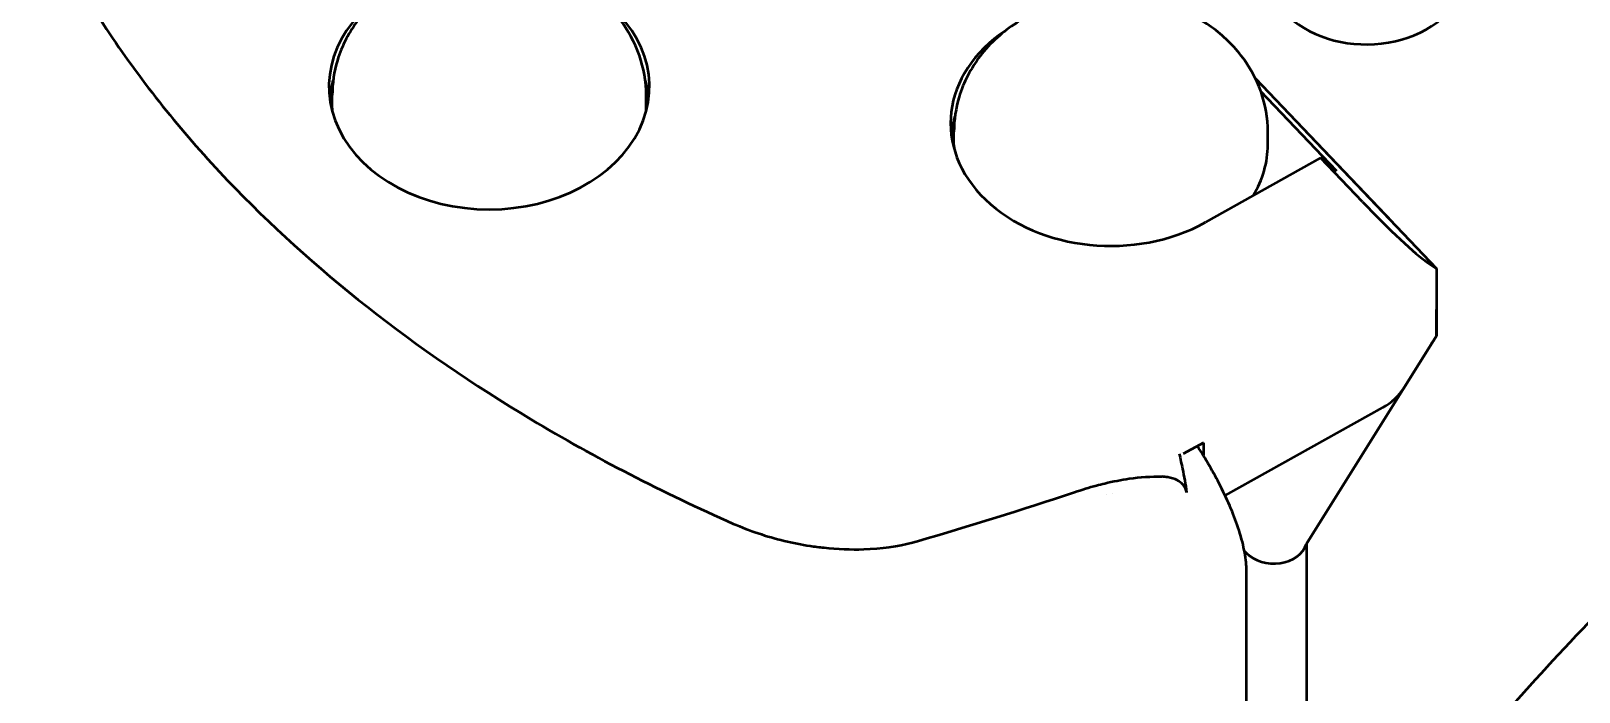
# Model space of a CAD drawing. Header units: millimetres. Extents: x 36 to 3196, y 27 to 5967.
# Drawn here: x 1762.2 to 1808.07, y 4168.36 to 4187.95 of the extents above; entities that cross this region are included whole.
import ezdxf

# ---------------------------------------------------------------- set-up
doc = ezdxf.new("R2010")
doc.units = ezdxf.units.MM
doc.layers.add('외형선(ISO)', color=7, linetype='Continuous', lineweight=50)

msp = doc.modelspace()

# ---------------------------------------------------------------- linework, layer by layer
at = {"layer": '외형선(ISO)'}
for p, q in [((1802.5389, 4182.2816), (1798.4836, 4186.5389)), ((1798.4836, 4186.5389), (1803.8467, 4180.9087)), ((1771.1268, 4185.6593), (1771.1268, 4186.045)), ((1780.4268, 4185.6593), (1780.4268, 4186.045)), ((1800.8804, 4183.8077), (1798.6429, 4186.1565)), ((1789.5483, 4184.577), (1789.5483, 4184.9626)), ((1798.8483, 4184.577), (1798.8483, 4184.9626)), ((1800.414, 4184.1898), (1796.9982, 4182.2804)), ((1801.6584, 4182.8834), (1800.414, 4184.1898)), ((1800.414, 4184.1898), (1800.8804, 4183.8077)), ((1803.8467, 4180.9087), (1803.5636, 4181.0984)), ((1803.8467, 4180.9087), (1803.8467, 4179.7007)), ((1803.8467, 4179.7006), (1803.8467, 4178.9161)), ((1803.8491, 4178.9135), (1803.8491, 4179.6206)), ((1803.6819, 4178.6523), (1799.9946, 4172.7489)), ((1802.8811, 4177.3703), (1803.8467, 4178.9161)), ((1803.8491, 4178.9135), (1803.8467, 4178.9161)), ((1797.5834, 4174.182), (1802.2559, 4176.7939)), ((1796.9389, 4175.7502), (1796.3413, 4175.4161)), ((1796.9389, 4175.7502), (1796.9389, 4175.3701)), ((1794.0703, 4174.2109), (1794.0701, 4174.2108)), ((1794.2381, 4174.2405), (1794.2379, 4174.2403)), ((1799.9946, 4172.7489), (1799.9946, 4160.0217)), ((1798.1525, 4172.5478), (1798.216, 4172.4812)), ((1798.216, 4172.1), (1798.216, 4172.1)), ((1798.216, 4167.0512), (1798.216, 4171.9427))]:
    msp.add_line(p, q, dxfattribs=at)
for centre, major_axis, ratio, start_param, end_param in [((1801.7675, 4189.8493), (3, 0), 0.7660444, 3.7719773, 5.9564998), ((1775.7768, 4186.3021), (-4.75, 0), 0.7660444, 5.4270092, 10.280954), ((1794.1983, 4185.2197), (-4.75, 0), 0.7660444, 5.4270092, 8.484365), ((1775.7768, 4185.6593), (-4.75, 0), 0.7660444, 6.0489448, 6.1947438), ((1775.7768, 4185.6593), (4.75, 0), 0.7660444, 0.0884415, 0.2342405), ((1775.7768, 4185.6593), (-4.65, 0), 0.7660444, 0, 0.0302357), ((1775.7768, 4185.6593), (4.65, 0), 0.7660444, 6.2529497, 6.2831853), ((1794.1983, 4184.577), (-4.75, 0), 0.7660444, 6.0489448, 6.1947438), ((1794.1983, 4184.577), (-4.65, 0), 0.7660444, 0, 0.0302357), ((1794.1983, 4184.577), (4.65, 0), 0.7660444, 5.8466076, 6.2831853), ((1802.2245, 4182.5041), (-1.4504, 1.4527), 0.068337, 1.2391645, 2.8099608), ((1821.723, 4172.0395), (-20, 0), 0.7660444, 5.8179068, 5.8368993), ((1801.077, 4178.0315), (2, 0), 0.7660444, 5.3427736, 5.8368999), ((1799.0238, 4172.9327), (1, 0), 0.7660444, 3.7719774, 6.0409055)]:
    msp.add_ellipse(centre, major_axis=major_axis, ratio=ratio, start_param=start_param, end_param=end_param, dxfattribs=at)
for points, knots in [([(1760.8004, 4196.553), (1761.3877, 4193.6188), (1762.6882, 4190.5874), (1765.5948, 4186.2887), (1766.7383, 4184.8748), (1768.0259, 4183.523)], [0, 0, 0, 0, 1.3056201, 1.3056201, 1.9659231, 1.9659231, 1.9659231, 1.9659231]), ([(1780.4268, 4186.045), (1780.4268, 4186.4489), (1780.3564, 4186.8521), (1780.0886, 4187.6198), (1779.887, 4187.9814), (1779.3699, 4188.6518), (1779.045, 4188.9513), (1778.2933, 4189.4712), (1777.8587, 4189.6788), (1776.9239, 4189.9777), (1776.4207, 4190.0603), (1775.402, 4190.0863), (1774.8863, 4190.0271), (1773.8962, 4189.7627), (1773.421, 4189.5592), (1772.5776, 4189.0152), (1772.2041, 4188.6827), (1771.6285, 4187.928), (1771.4125, 4187.5198), (1771.1795, 4186.7457), (1771.1268, 4186.3955), (1771.1268, 4186.045)], [4.7452515, 4.7452515, 4.7452515, 4.7452515, 5.0063765, 5.0063765, 5.2788817, 5.2788817, 5.5816362, 5.5816362, 5.9205921, 5.9205921, 6.2827483, 6.2827483, 6.651544, 6.651544, 7.0157804, 7.0157804, 7.3581041, 7.3581041, 7.660235, 7.660235, 7.8868442, 7.8868442, 7.8868442, 7.8868442]), ([(1798.8483, 4184.9626), (1798.8483, 4185.3666), (1798.7779, 4185.7698), (1798.5101, 4186.5375), (1798.3085, 4186.899), (1797.7914, 4187.5695), (1797.4665, 4187.869), (1796.7148, 4188.3889), (1796.2802, 4188.5964), (1795.3454, 4188.8954), (1794.8422, 4188.978), (1793.8236, 4189.004), (1793.3078, 4188.9448), (1792.3177, 4188.6803), (1791.8425, 4188.4768), (1790.9991, 4187.9329), (1790.6256, 4187.6004), (1790.05, 4186.8457), (1789.834, 4186.4375), (1789.601, 4185.6634), (1789.5483, 4185.3132), (1789.5483, 4184.9626)], [4.7452515, 4.7452515, 4.7452515, 4.7452515, 5.0063765, 5.0063765, 5.2788817, 5.2788817, 5.5816362, 5.5816362, 5.9205921, 5.9205921, 6.2827483, 6.2827483, 6.651544, 6.651544, 7.0157804, 7.0157804, 7.3581041, 7.3581041, 7.660235, 7.660235, 7.8868442, 7.8868442, 7.8868442, 7.8868442]), ([(1768.0259, 4183.5231), (1770.5093, 4180.916), (1773.5888, 4178.4946), (1778.9096, 4175.3065), (1780.9215, 4174.2708), (1783.0098, 4173.3503)], [0, 0, 0, 0, 1.2734957, 1.2734957, 1.9730448, 1.9730448, 1.9730448, 1.9730448]), ([(1796.2244, 4175.415), (1796.2558, 4175.2766), (1796.2914, 4175.1151), (1796.3666, 4174.7445), (1796.4078, 4174.5099), (1796.4426, 4174.275)], [-0.1467454, -0.1467454, -0.1467454, -0.1467454, -0.0925698, -0.0925698, -0.00000349, -0.00000349, -0.00000349, -0.00000349]), ([(1798.216, 4171.9427), (1798.216, 4172.1082), (1798.1987, 4172.2909), (1798.1263, 4172.6973), (1798.0701, 4172.9189), (1797.8603, 4173.5764), (1797.67, 4174.0208), (1797.2397, 4174.8691), (1797.0074, 4175.269), (1796.7634, 4175.652)], [-0.61455582, -0.61455582, -0.61455582, -0.61455582, -0.53672092, -0.53672092, -0.45492874, -0.45492874, -0.30495089, -0.30495089, -0.16741841, -0.16741841, -0.16741841, -0.16741841]), ([(1793.1163, 4174.2839), (1793.3357, 4174.3577), (1793.554, 4174.4243), (1793.8527, 4174.5044), (1793.9346, 4174.5252), (1794.2611, 4174.6034), (1794.5037, 4174.6508), (1795.0686, 4174.7317), (1795.3902, 4174.754), (1795.7033, 4174.744)], [0, 0, 0, 0, 0.08241282, 0.08241282, 0.11364699, 0.11364699, 0.2074297, 0.2074297, 0.33470741, 0.33470741, 0.33470741, 0.33470741]), ([(1796.4426, 4174.275), (1796.4369, 4174.3137), (1796.4262, 4174.3518), (1796.3927, 4174.4276), (1796.3697, 4174.4645), (1796.2946, 4174.5532), (1796.2356, 4174.5989), (1796.0804, 4174.6809), (1795.9828, 4174.7103), (1795.8252, 4174.7362), (1795.766, 4174.742), (1795.7033, 4174.744)], [0, 0, 0, 0, 0.01524842, 0.01524842, 0.0313332, 0.0313332, 0.05665093, 0.05665093, 0.08786108, 0.08786108, 0.10486396, 0.10486396, 0.10486396, 0.10486396]), ([(1783.0098, 4173.3503), (1783.4836, 4173.1415), (1783.9987, 4172.9692), (1784.7712, 4172.7829), (1785.0302, 4172.732), (1785.4223, 4172.6718), (1785.5572, 4172.6542), (1786.0955, 4172.5959), (1786.4953, 4172.5806), (1787.3977, 4172.6092), (1787.8922, 4172.679), (1788.3689, 4172.8046), (1788.4181, 4172.8184), (1788.4664, 4172.8327)], [0, 0, 0, 0, 0.15939937, 0.15939937, 0.23862209, 0.23862209, 0.28027661, 0.28027661, 0.40600184, 0.40600184, 0.57987916, 0.57987916, 0.6002398, 0.6002398, 0.6002398, 0.6002398])]:
    msp.add_open_spline(points, degree=3, knots=knots, dxfattribs=at)
for points in [[(1803.8491, 4179.6206), (1803.8491, 4179.6458), (1803.8481, 4179.6728), (1803.8462, 4179.7011)], [(1788.4664, 4172.8327), (1790.0097, 4173.2895), (1791.5554, 4173.759), (1793.1163, 4174.2839)], [(1810.5195, 4172.5204), (1808.4914, 4170.6791), (1806.7025, 4168.6769), (1804.9372, 4166.6528)]]:
    msp.add_open_spline(points, degree=3, dxfattribs=at)

doc.saveas('drawing.dxf')
